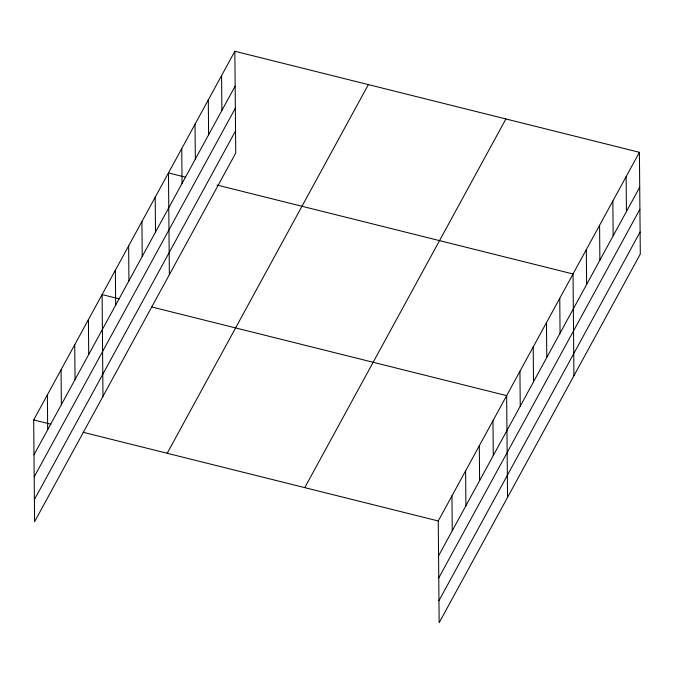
<?xml version="1.0" encoding="UTF-8"?>
<svg xmlns="http://www.w3.org/2000/svg" width="674" height="674" viewBox="0 0 674 674"><rect width="100%" height="100%" fill="white"/><g stroke="black" fill="none" stroke-linecap="round" stroke-linejoin="round"><path stroke-width="1.01" d="M234.847 51.258L235.74 153.023L34.585 521.693L33.7 419.927L234.847 51.258L639.415 152.307L640.3 254.073L439.153 622.742L438.26 520.977L639.415 152.307M34.003 454.79L235.15 86.12M34.197 476.872L235.344 108.194M34.399 499.611L235.546 130.941M167.203 453.273L368.358 84.604M304.758 487.631L505.904 118.961M438.563 555.839L639.719 187.17M438.757 577.921L639.912 209.243M438.959 600.66L640.106 231.991M185.662 177.211L168.475 172.923L169.359 274.68M217.02 185.047L573.035 273.973L573.919 375.73M119.281 298.877L102.094 294.58L102.979 396.346M151.65 306.956L506.654 395.63L507.539 497.395M33.7 419.927L50.895 424.224M83.256 432.312L438.26 520.977M626.138 176.639L626.441 211.501M612.86 200.97L613.163 235.833M599.582 225.301L599.885 260.164M586.304 249.641L586.616 284.495M559.757 298.304L560.06 333.167M546.479 322.635L546.783 357.498M533.201 346.967L533.513 381.829M519.932 371.298L520.235 406.161M492.972 420.702L493.275 455.565M479.298 445.767L479.602 480.629M465.616 470.84L465.919 505.702M451.942 495.912L452.246 530.775M221.578 75.589L221.881 110.452M208.3 99.921L208.603 134.783M195.022 124.252L195.325 159.115M181.744 148.592L182.047 183.446M155.197 197.255L155.5 232.117M141.919 221.586L142.222 256.449M128.641 245.917L128.945 280.78M115.364 270.249L115.675 305.111M88.412 319.653L88.715 354.516M74.738 344.717L75.041 379.58M61.056 369.79L61.359 404.653M47.382 394.863L47.686 429.726"/></g></svg>
